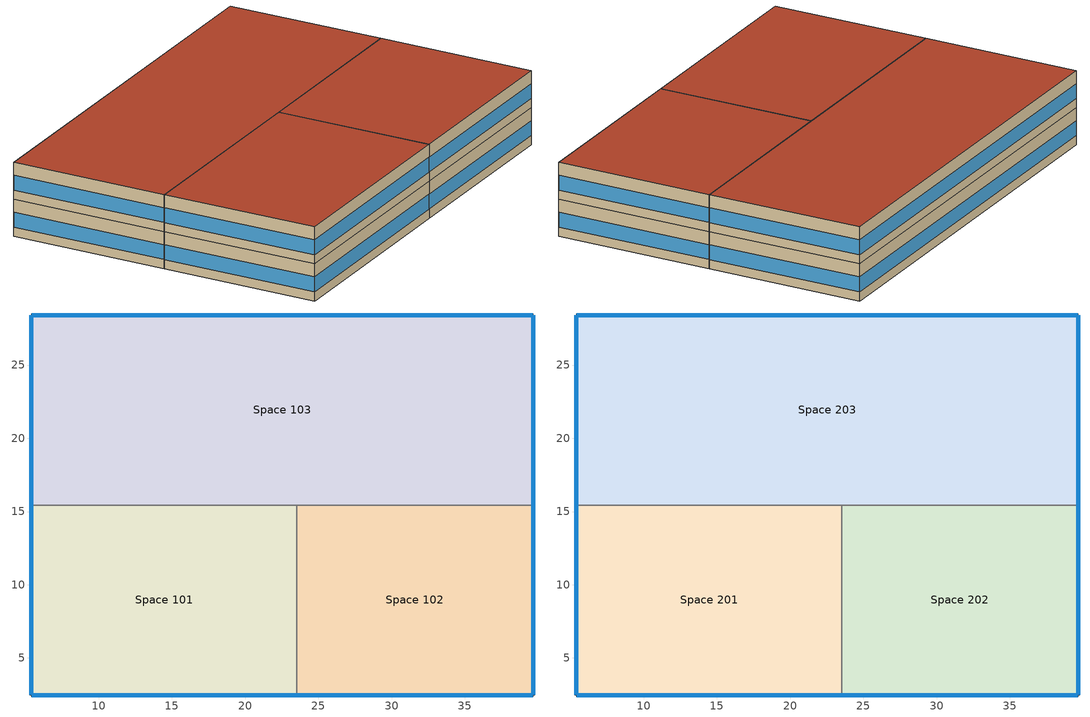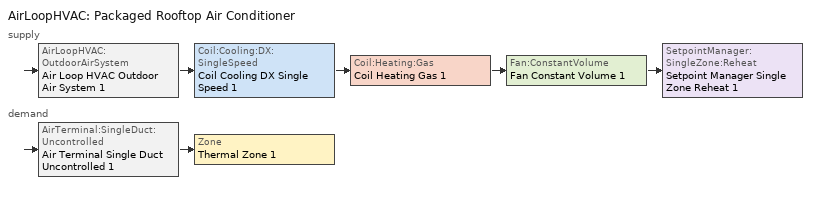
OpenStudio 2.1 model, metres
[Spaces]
Space 101
 floor ground: 23.51,15.44 23.51,2.47 5.41,2.47 5.41,15.44 z0
 wall outside: 5.41,15.44 5.41,2.47 23.51,2.47 z0:3.05
 wall to Space 103: 23.51,15.44 5.41,15.44 z0:3.05
 wall to Space 102: 23.51,2.47 23.51,15.44 z0:3.05
 window: 5.43,2.47 23.48,2.47 / 5.41,15.42 5.41,2.49 z0.76:1.98
Space 102
 floor ground: 39.66,15.44 39.66,2.47 23.51,2.47 23.51,15.44 z0
 wall outside: 23.51,2.47 39.66,2.47 39.66,15.44 z0:3.05
 wall to Space 103: 39.66,15.44 23.51,15.44 z0:3.05
 window: 23.53,2.47 39.63,2.47 / 39.66,2.49 39.66,15.42 z0.76:1.98
Space 103
 floor ground: 39.66,28.42 39.66,15.44 5.41,15.44 5.41,28.42 z0
 wall outside: 39.66,15.44 39.66,28.42 5.41,28.42 5.41,15.44 z0:3.05
 window: 5.41,28.39 5.41,15.47 / 39.63,28.42 5.43,28.42 / 39.66,15.47 39.66,28.39 z0.76:1.98
Space 201
 floor to Space 101: 23.51,15.44 23.51,2.47 5.41,2.47 5.41,15.44 z3.05
 wall outside: 5.41,15.44 5.41,2.47 23.51,2.47 z3.05:6.1
 wall to Space 203: 23.51,15.44 5.41,15.44 z3.05:6.1
 wall to Space 202: 23.51,2.47 23.51,15.44 z3.05:6.1
 window: 5.43,2.47 23.48,2.47 / 5.41,15.42 5.41,2.49 z3.81:5.03
 roof outside: 23.51,2.47 23.51,15.44 5.41,15.44 5.41,2.47 z6.1
Space 202
 floor to Space 102: 39.66,15.44 39.66,2.47 23.51,2.47 23.51,15.44 z3.05
 wall outside: 23.51,2.47 39.66,2.47 39.66,15.44 z3.05:6.1
 wall to Space 203: 39.66,15.44 23.51,15.44 z3.05:6.1
 window: 39.66,2.49 39.66,15.42 / 23.53,2.47 39.63,2.47 z3.81:5.03
 roof outside: 39.66,2.47 39.66,15.44 23.51,15.44 23.51,2.47 z6.1
Space 203
 floor to Space 103: 39.66,28.42 39.66,15.44 5.41,15.44 5.41,28.42 z3.05
 wall outside: 39.66,15.44 39.66,28.42 5.41,28.42 5.41,15.44 z3.05:6.1
 window: 5.41,28.39 5.41,15.47 / 39.63,28.42 5.43,28.42 / 39.66,15.47 39.66,28.39 z3.81:5.03
 roof outside: 39.66,15.44 39.66,28.42 5.41,28.42 5.41,15.44 z6.1
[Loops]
AirLoopHVAC 'Packaged Rooftop Air Conditioner'
 supply: AirLoopHVAC:OutdoorAirSystem 'Air Loop HVAC Outdoor Air System 1' > Coil:Cooling:DX:SingleSpeed 'Coil Cooling DX Single Speed 1' > Coil:Heating:Gas 'Coil Heating Gas 1' > Fan:ConstantVolume 'Fan Constant Volume 1' > SetpointManager:SingleZone:Reheat 'Setpoint Manager Single Zone Reheat 1'
 demand: AirTerminal:SingleDuct:Uncontrolled 'Air Terminal Single Duct Uncontrolled 1' > Zone 'Thermal Zone 1'
[Site]
Denver Centennial  Golden   Nr: Latitude {deg}=39.74; Longitude {deg}=-105.18; Time Zone {hr}=-7; Elevation {m}=1829
[ClimateZones]
Climate Zone Institution Name 1=ASHRAE; Climate Zone Document Name 1=ANSI/ASHRAE Standard 169; Climate Zone Document Year 1=2006; Climate Zone Value 1=5B; Climate Zone Institution Name 2=CEC; Climate Zone Document Name 2=California Climate Zone Descriptions; Climate Zone Document Year 2=1995
[Building]
Building 1: Space Type=189.1-2009 - Office - OpenOffice - CZ4-8; Default Construction Set=189.1-2009 - CZ5 - Office
[SizingPeriod:DesignDay] Barometric Pressure {Pa}=81198; Sky Clearness=0; Rain Indicator=0; Snow Indicator=0; Day of Month=21; Daylight Saving Time Indicator=0; Dry-Bulb Temperature Range Modifier Type=DefaultMultipliers
Name | Maximum Dry-Bulb Temperature {C} | Daily Dry-Bulb Temperature Range {deltaC} | Humidity Indicating Conditions at Maximum Dry-Bulb | Wind Speed {m/s} | Wind Direction {deg} | Month | Day Type | Humidity Indicating Type | Solar Model Indicator | ASHRAE Taub | ASHRAE Taud
Denver Centennial  Golden   N Ann Clg .4% Condns DB=>MWB | 33 | 15.2 | 15.7 | 4.9 | 0 | 7 | SummerDesignDay | Wetbulb | ASHRAETau | 0.424 | 2.025
Denver Centennial  Golden   N Ann Hum_n 99.6% Condns DP=>MCDB | -10.9 | 0 | -21.6 | 3 | 340 | 12 | WinterDesignDay | Dewpoint | ASHRAEClearSky
Denver Centennial  Golden   N Ann Clg .4% Condns DP=>MDB | 20.2 | 15.2 | 16.1 | 4.9 | 0 | 7 | SummerDesignDay | Dewpoint | ASHRAETau | 0.424 | 2.025
Denver Centennial  Golden   N Ann Htg 99.6% Condns DB | -18.8 | 0 | -18.8 | 3 | 340 | 12 | WinterDesignDay | Wetbulb | ASHRAEClearSky
Denver Centennial  Golden   N Ann Htg Wind 99.6% Condns WS=>MCDB | 3.9 | 0 | 3.9 | 12.2 | 340 | 12 | WinterDesignDay | Wetbulb | ASHRAEClearSky
Denver Centennial  Golden   N Ann Clg .4% Condns Enth=>MDB | 27.3 | 15.2 | 59700 | 4.9 | 0 | 7 | SummerDesignDay | Enthalpy | ASHRAETau | 0.424 | 2.025
Denver Centennial  Golden   N Ann Clg .4% Condns WB=>MDB | 27.3 | 15.2 | 18.4 | 4.9 | 0 | 7 | SummerDesignDay | Wetbulb | ASHRAETau | 0.424 | 2.025
[DefaultConstructionSet]
189.1-2009 - CZ5 - Office: Default Exterior Surface Constructions=Default Surface Constructions 1; Default Interior Surface Constructions=Default Surface Constructions 2; Default Ground Contact Surface Constructions=Default Surface Constructions 3; Default Exterior SubSurface Constructions=Default Sub Surface Constructions 1; Default Interior SubSurface Constructions=Default Sub Surface Constructions 2; Interior Partition Construction=Interior Partition
[DefaultSurfaceConstructions]
Name | Floor Construction | Wall Construction | Roof Ceiling Construction
Default Surface Constructions 1 | ExtSlabCarpet 4in ClimateZone 1-8 | ASHRAE 189.1-2009 ExtWall Mass ClimateZone 5 | ASHRAE 189.1-2009 ExtRoof IEAD ClimateZone 2-5
Default Surface Constructions 2 | Interior Floor | Interior Wall | Interior Ceiling
Default Surface Constructions 3 | ExtSlabCarpet 4in ClimateZone 1-8 | ExtSlabCarpet 4in ClimateZone 1-8 | ExtSlabCarpet 4in ClimateZone 1-8
[Construction]
ExtSlabCarpet 4in ClimateZone 1-8: MAT-CC05 4 HW CONCRETE, CP02 CARPET PAD
ASHRAE 189.1-2009 ExtWall Mass ClimateZone 5: 1IN Stucco, 8IN Concrete HW, Wall Insulation [40], 1/2IN Gypsum
ASHRAE 189.1-2009 ExtRoof IEAD ClimateZone 2-5: Roof Membrane, Roof Insulation [21], Metal Decking
Interior Floor: F16 Acoustic tile, F05 Ceiling air space resistance, M11 100mm lightweight concrete
Interior Wall: G01a 19mm gypsum board, F04 Wall air space resistance, G01a 19mm gypsum board
Interior Ceiling: M11 100mm lightweight concrete, F05 Ceiling air space resistance, F16 Acoustic tile
ASHRAE 189.1-2009 ExtWindow ClimateZone 4-5: Theoretical Glass [207]
Exterior Door: F08 Metal surface, I01 25mm insulation board
Interior Window: Clear 3mm
Interior Door; Interior Partition: G05 25mm wood
[Material] Thermal Absorptance=0.9
Name | Roughness | Thickness {m} | Conductivity {W/m-K} | Density {kg/m3} | Specific Heat {J/kg-K} | Solar Absorptance | Visible Absorptance
MAT-CC05 4 HW CONCRETE | Rough | 0.1016 | 1.311 | 2240 | 836.8 | 0.85 | 0.85
1IN Stucco | Smooth | 0.0253 | 0.6918 | 1858 | 837 | 0.92 | 0.92
8IN Concrete HW | MediumRough | 0.2033 | 1.7296 | 2243 | 837 | 0.65 | 0.65
Wall Insulation [40] | MediumRough | 0.0794 | 0.0432 | 91 | 837 | 0.5 | 0.5
1/2IN Gypsum | Smooth | 0.0127 | 0.16 | 784.9 | 830 | 0.4 | 0.4
Roof Membrane | VeryRough | 0.0095 | 0.16 | 1121.29 | 1460 | 0.7 | 0.7
Roof Insulation [21] | MediumRough | 0.2105 | 0.049 | 265 | 836.8 | 0.7 | 0.7
Metal Decking | MediumSmooth | 0.0015 | 45.006 | 7680 | 418.4 | 0.6 | 0.6
F16 Acoustic tile | MediumSmooth | 0.0191 | 0.06 | 368 | 590 | 0.3 | 0.3
M11 100mm lightweight concrete | MediumRough | 0.1016 | 0.53 | 1280 | 840 | 0.5 | 0.5
G01a 19mm gypsum board | MediumSmooth | 0.019 | 0.16 | 800 | 1090 | 0.4 | 0.4
F08 Metal surface | Smooth | 0.0008 | 45.28 | 7824 | 500 | 0.7 | 0.7
I01 25mm insulation board | MediumRough | 0.0254 | 0.03 | 43 | 1210 | 0.6 | 0.6
G05 25mm wood | MediumSmooth | 0.0254 | 0.15 | 608 | 1630 | 0.5 | 0.5
[Material:NoMass]
CP02 CARPET PAD: Roughness=Smooth; Thermal Resistance {m2-K/W}=0.1; Thermal Absorptance=0.9; Solar Absorptance=0.8; Visible Absorptance=0.8
[Material:AirGap]
Name | Thermal Resistance {m2-K/W}
F05 Ceiling air space resistance | 0.18
F04 Wall air space resistance | 0.15
[DefaultSubSurfaceConstructions]
Name | Fixed Window Construction | Operable Window Construction | Door Construction | Tubular Daylight Dome Construction | Tubular Daylight Diffuser Construction
Default Sub Surface Constructions 1 | ASHRAE 189.1-2009 ExtWindow ClimateZone 4-5 | ASHRAE 189.1-2009 ExtWindow ClimateZone 4-5 | Exterior Door | Interior Window | Interior Window
Default Sub Surface Constructions 2 | Interior Window | Interior Window | Interior Door
[WindowMaterial:Glazing] Optical Data Type=SpectralAverage; Thickness {m}=0.003; Back Side Solar Reflectance at Normal Incidence=0; Back Side Visible Reflectance at Normal Incidence=0; Infrared Transmittance at Normal Incidence=0; Dirt Correction Factor for Solar and Visible Transmittance=1; Solar Diffusing=No
Name | Solar Transmittance at Normal Incidence | Front Side Solar Reflectance at Normal Incidence | Visible Transmittance at Normal Incidence | Front Side Visible Reflectance at Normal Incidence | Front Side Infrared Hemispherical Emissivity | Back Side Infrared Hemispherical Emissivity | Conductivity {W/m-K}
Theoretical Glass [207] | 0.3311 | 0.6189 | 0.44 | 0.51 | 0.9 | 0.9 | 0.0133
Clear 3mm | 0.837 | 0.075 | 0.898 | 0.081 | 0.84 | 0.84 | 0.9
[BuildingStory] Nominal Floor to Floor Height {m}=3.048
Name | Nominal Z Coordinate {m}
Building Story 1 | 0
Building Story 2 | 3.048
[Space]
Name | Space Type | Building Story | Thermal Zone
Space 101 | 189.1-2009 - Office - BreakRoom - CZ4-8 | Building Story 1 | Thermal Zone 1
Space 102 | 189.1-2009 - Office - Lobby - CZ4-8 | Building Story 1 | Thermal Zone 1
Space 103 | 189.1-2009 - Office - Conference - CZ4-8 | Building Story 1 | Thermal Zone 1
Space 201; Space 202 |  | Building Story 2 | Thermal Zone 2
Space 203 | 189.1-2009 - Office - Conference - CZ4-8 | Building Story 2 | Thermal Zone 2
[SpaceType] Standards Building Type=Office
Name | Default Schedule Set | Design Specification Outdoor Air Object | Standards Space Type
189.1-2009 - Office - BreakRoom - CZ4-8 | 189.1-2009 - Office - BreakRoom - CZ4-8 Schedule Set | 189.1-2009 - Office - BreakRoom - CZ4-8 Ventilation | BreakRoom
189.1-2009 - Office - Conference - CZ4-8 | 189.1-2009 - Office - Conference - CZ4-8 Schedule Set | 189.1-2009 - Office - Conference - CZ4-8 Ventilation | Conference
189.1-2009 - Office - Lobby - CZ4-8 | 189.1-2009 - Office - Lobby - CZ4-8 Schedule Set | 189.1-2009 - Office - Lobby - CZ4-8 Ventilation | Lobby
189.1-2009 - Office - OpenOffice - CZ4-8 | 189.1-2009 - Office - OpenOffice - CZ4-8 Schedule Set | 189.1-2009 - Office - OpenOffice - CZ4-8 Ventilation | OpenOffice
[DefaultScheduleSet] People Activity Level Schedule=Office Activity; Lighting Schedule=Office Bldg Light; Electric Equipment Schedule=Office Bldg Equip; Infiltration Schedule=Office Infil Quarter On
Name | Number of People Schedule
189.1-2009 - Office - BreakRoom - CZ4-8 Schedule Set; 189.1-2009 - Office - Conference - CZ4-8 Schedule Set; 189.1-2009 - Office - Lobby - CZ4-8 Schedule Set | Office Misc Occ
189.1-2009 - Office - OpenOffice - CZ4-8 Schedule Set | Office Work Occ
[Lights:Definition] Design Level Calculation Method=Watts/Area
Name | Watts per Space Floor Area {W/m2}
189.1-2009 - Office - BreakRoom - CZ4-8 Lights Definition | 11.625
189.1-2009 - Office - Conference - CZ4-8 Lights Definition; 189.1-2009 - Office - Lobby - CZ4-8 Lights Definition | 12.5938
189.1-2009 - Office - OpenOffice - CZ4-8 Lights Definition | 10.6563
[Lights]
Name | Lights Definition | Space or SpaceType
189.1-2009 - Office - BreakRoom - CZ4-8 Lights | 189.1-2009 - Office - BreakRoom - CZ4-8 Lights Definition | 189.1-2009 - Office - BreakRoom - CZ4-8
189.1-2009 - Office - Conference - CZ4-8 Lights | 189.1-2009 - Office - Conference - CZ4-8 Lights Definition | 189.1-2009 - Office - Conference - CZ4-8
189.1-2009 - Office - Lobby - CZ4-8 Lights | 189.1-2009 - Office - Lobby - CZ4-8 Lights Definition | 189.1-2009 - Office - Lobby - CZ4-8
189.1-2009 - Office - OpenOffice - CZ4-8 Lights | 189.1-2009 - Office - OpenOffice - CZ4-8 Lights Definition | 189.1-2009 - Office - OpenOffice - CZ4-8
[DesignSpecification:OutdoorAir] Outdoor Air Method=Sum
Name | Outdoor Air Flow per Person {m3/s-person}
189.1-2009 - Office - BreakRoom - CZ4-8 Ventilation; 189.1-2009 - Office - Lobby - CZ4-8 Ventilation | 0.00707921
189.1-2009 - Office - Conference - CZ4-8 Ventilation; 189.1-2009 - Office - OpenOffice - CZ4-8 Ventilation | 0.00943895
[People:Definition] Number of People Calculation Method=People/Area; Fraction Radiant=0.3
Name | People per Space Floor Area {person/m2}
189.1-2009 - Office - BreakRoom - CZ4-8 People Definition; 189.1-2009 - Office - Conference - CZ4-8 People Definition | 0.538196
189.1-2009 - Office - Lobby - CZ4-8 People Definition | 0.107639
189.1-2009 - Office - OpenOffice - CZ4-8 People Definition | 0.0565105
[People]
Name | People Definition | Space or SpaceType
189.1-2009 - Office - BreakRoom - CZ4-8 People | 189.1-2009 - Office - BreakRoom - CZ4-8 People Definition | 189.1-2009 - Office - BreakRoom - CZ4-8
189.1-2009 - Office - Conference - CZ4-8 People | 189.1-2009 - Office - Conference - CZ4-8 People Definition | 189.1-2009 - Office - Conference - CZ4-8
189.1-2009 - Office - Lobby - CZ4-8 People | 189.1-2009 - Office - Lobby - CZ4-8 People Definition | 189.1-2009 - Office - Lobby - CZ4-8
189.1-2009 - Office - OpenOffice - CZ4-8 People | 189.1-2009 - Office - OpenOffice - CZ4-8 People Definition | 189.1-2009 - Office - OpenOffice - CZ4-8
[SpaceInfiltration:DesignFlowRate] Design Flow Rate Calculation Method=Flow/ExteriorArea; Flow per Exterior Surface Area {m3/s-m2}=0.000226568
Name | Space or SpaceType
189.1-2009 - Office - BreakRoom - CZ4-8 Infiltration | 189.1-2009 - Office - BreakRoom - CZ4-8
189.1-2009 - Office - Conference - CZ4-8 Infiltration | 189.1-2009 - Office - Conference - CZ4-8
189.1-2009 - Office - Lobby - CZ4-8 Infiltration | 189.1-2009 - Office - Lobby - CZ4-8
189.1-2009 - Office - OpenOffice - CZ4-8 Infiltration | 189.1-2009 - Office - OpenOffice - CZ4-8
[ElectricEquipment:Definition] Design Level Calculation Method=Watts/Area
Name | Watts per Space Floor Area {W/m2}
189.1-2009 - Office - BreakRoom - CZ4-8 Electric Equipment Definition | 48.007
189.1-2009 - Office - Conference - CZ4-8 Electric Equipment Definition | 3.98265
189.1-2009 - Office - Lobby - CZ4-8 Electric Equipment Definition | 0.753474
189.1-2009 - Office - OpenOffice - CZ4-8 Electric Equipment Definition | 7.64238
[ElectricEquipment]
Name | Electric Equipment Definition | Space or SpaceType
189.1-2009 - Office - BreakRoom - CZ4-8 Electric Equipment | 189.1-2009 - Office - BreakRoom - CZ4-8 Electric Equipment Definition | 189.1-2009 - Office - BreakRoom - CZ4-8
189.1-2009 - Office - Conference - CZ4-8 Electric Equipment | 189.1-2009 - Office - Conference - CZ4-8 Electric Equipment Definition | 189.1-2009 - Office - Conference - CZ4-8
189.1-2009 - Office - Lobby - CZ4-8 Electric Equipment | 189.1-2009 - Office - Lobby - CZ4-8 Electric Equipment Definition | 189.1-2009 - Office - Lobby - CZ4-8
189.1-2009 - Office - OpenOffice - CZ4-8 Electric Equipment | 189.1-2009 - Office - OpenOffice - CZ4-8 Electric Equipment Definition | 189.1-2009 - Office - OpenOffice - CZ4-8
[ThermostatSetpoint:DualSetpoint] Heating Setpoint Temperature Schedule=Medium Office HtgSetp; Cooling Setpoint Temperature Schedule=Medium Office ClgSetp
Thermal Zone 1 Thermostat; Thermal Zone 2 Thermostat
[ThermalZone]
Name | Thermostat | Use Ideal Air Loads
Thermal Zone 1 | Thermal Zone 1 Thermostat | No
Thermal Zone 2 | Thermal Zone 2 Thermostat | Yes
[Sizing:Zone] Zone Cooling Design Supply Air Temperature Input Method=SupplyAirTemperature; Zone Cooling Design Supply Air Temperature {C}=14; Zone Cooling Design Supply Air Temperature Difference {deltaC}=11.11; Zone Heating Design Supply Air Temperature Input Method=SupplyAirTemperature; Zone Heating Design Supply Air Temperature {C}=40; Zone Heating Design Supply Air Temperature Difference {deltaC}=11.11; Zone Cooling Design Supply Air Humidity Ratio {kg-H2O/kg-air}=0.0085; Zone Heating Design Supply Air Humidity Ratio {kg-H2O/kg-air}=0.008; Cooling Design Air Flow Method=DesignDay; Heating Design Air Flow Method=DesignDay; Account for Dedicated Outdoor Air System=No; Dedicated Outdoor Air System Control Strategy=NeutralSupplyAir; Dedicated Outdoor Air Low Setpoint Temperature for Design {C}=autosize; Dedicated Outdoor Air High Setpoint Temperature for Design {C}=autosize
Thermal Zone 1; Thermal Zone 2
[Zone equipment]
Thermal Zone 1: Air Terminal Single Duct Uncontrolled 1
[AirLoopHVAC]
Packaged Rooftop Air Conditioner: Availability Schedule=Always On Discrete; Design Supply Air Flow Rate {m3/s}=AutoSize
[Sizing:System]
Packaged Rooftop Air Conditioner: Type of Load to Size On=Sensible; Design Outdoor Air Flow Rate {m3/s}=Autosize; Minimum System Air Flow Ratio=1; Preheat Design Temperature {C}=7; Preheat Design Humidity Ratio {kg-H2O/kg-Air}=0.008; Precool Design Temperature {C}=12.8; Precool Design Humidity Ratio {kg-H2O/kg-Air}=0.008; Central Cooling Design Supply Air Temperature {C}=12.8; Central Heating Design Supply Air Temperature {C}=40; Sizing Option=NonCoincident; 100% Outdoor Air in Cooling=Yes; 100% Outdoor Air in Heating=Yes; Central Cooling Design Supply Air Humidity Ratio {kg-H2O/kg-Air}=0.0085; Central Heating Design Supply Air Humidity Ratio {kg-H2O/kg-Air}=0.008; Cooling Design Air Flow Method=DesignDay; Cooling Design Air Flow Rate {m3/s}=0; Heating Design Air Flow Method=DesignDay; Heating Design Air Flow Rate {m3/s}=0; System Outdoor Air Method=ZoneSum; Zone Maximum Outdoor Air Fraction=1; Cooling Supply Air Flow Rate Per Floor Area {m3/s-m2}=0.00996765; Cooling Fraction of Autosized Cooling Supply Air Flow Rate=1; Cooling Supply Air Flow Rate Per Unit Cooling Capacity {m3/s-W}=3.94755e-05; Heating Supply Air Flow Rate Per Floor Area {m3/s-m2}=0.00996765; Heating Fraction of Autosized Heating Supply Air Flow Rate=1; Heating Fraction of Autosized Cooling Supply Air Flow Rate=1; Heating Supply Air Flow Rate Per Unit Heating Capacity {m3/s-W}=3.15882e-05; Cooling Design Capacity Method=CoolingDesignCapacity; Cooling Design Capacity {W}=autosize; Cooling Design Capacity Per Floor Area {W/m2}=234.7; Fraction of Autosized Cooling Design Capacity=1; Heating Design Capacity Method=HeatingDesignCapacity; Heating Design Capacity {W}=autosize; Heating Design Capacity Per Floor Area {W/m2}=157; Fraction of Autosized Heating Design Capacity=1; Central Cooling Capacity Control Method=OnOff
[Fan:ConstantVolume]
Fan Constant Volume 1: Availability Schedule=Always On Discrete; Pressure Rise {Pa}=500; Maximum Flow Rate {m3/s}=AutoSize
[Coil:Heating:Gas]
Coil Heating Gas 1: Availability Schedule=Always On Discrete; Gas Burner Efficiency=0.8; Nominal Capacity {W}=AutoSize; Parasitic Electric Load {W}=0; Parasitic Gas Load {W}=0
[Coil:Cooling:DX:SingleSpeed]
Coil Cooling DX Single Speed 1: Availability Schedule=Always On Discrete; Rated Total Cooling Capacity {W}=autosize; Rated Sensible Heat Ratio=autosize; Rated COP {W/W}=3; Rated Air Flow Rate {m3/s}=autosize; Rated Evaporator Fan Power Per Volume Flow Rate {W/(m3/s)}=773.3; Total Cooling Capacity Function of Temperature Curve=Curve Biquadratic 1; Total Cooling Capacity Function of Flow Fraction Curve=Curve Quadratic 1; Energy Input Ratio Function of Temperature Curve=Curve Biquadratic 2; Energy Input Ratio Function of Flow Fraction Curve=Curve Quadratic 2; Part Load Fraction Correlation Curve=Curve Quadratic 3; Condenser Type=AirCooled; Evaporative Condenser Effectiveness=0; Evaporative Condenser Air Flow Rate {m3/s}=Autosize; Evaporative Condenser Pump Rated Power Consumption {W}=Autosize; Crankcase Heater Capacity {W}=0; Maximum Outdoor Dry-Bulb Temperature for Crankcase Heater Operation {C}=0; Basin Heater Capacity {W/K}=0; Basin Heater Setpoint Temperature {C}=10
[SetpointManager:SingleZone:Reheat]
Setpoint Manager Single Zone Reheat 1: Minimum Supply Air Temperature {C}=-99; Maximum Supply Air Temperature {C}=99; Control Zone=Thermal Zone 1
[Controller:OutdoorAir]
Controller Outdoor Air 1: Minimum Outdoor Air Flow Rate {m3/s}=Autosize; Maximum Outdoor Air Flow Rate {m3/s}=Autosize; Economizer Control Type=NoEconomizer; Economizer Control Action Type=ModulateFlow; Economizer Maximum Limit Dry-Bulb Temperature {C}=28; Economizer Maximum Limit Enthalpy {J/kg}=64000; Economizer Minimum Limit Dry-Bulb Temperature {C}=-100; Lockout Type=NoLockout; Minimum Limit Type=FixedMinimum; Controller Mechanical Ventilation=Controller Mechanical Ventilation 1; High Humidity Control=No; Heat Recovery Bypass Control Type=BypassWhenWithinEconomizerLimits
[Controller:MechanicalVentilation]
Controller Mechanical Ventilation 1: Availability Schedule=Always On Discrete; System Outdoor Air Method=ZoneSum
[AirLoopHVAC:OutdoorAirSystem]
Air Loop HVAC Outdoor Air System 1: Controller=Controller Outdoor Air 1
[AirTerminal:SingleDuct:Uncontrolled]
Air Terminal Single Duct Uncontrolled 1: Availability Schedule=Always On Discrete; Maximum Air Flow Rate {m3/s}=AutoSize
[Schedule:Ruleset]
Name | Default Day Schedule | Summer Design Day Schedule | Winter Design Day Schedule
Office Bldg Light | Office Bldg Light Default Schedule | Office Bldg Light Summer Design Day | Office Bldg Light Winter Design Day
Office Misc Occ | Office Bldg Occ Default Schedule 1 | Office Bldg Occ Summer Design Day 1 | Office Bldg Occ Winter Design Day 1
Office Activity | Office Activity Default Schedule | Office Activity Summer Design Day | Office Activity Winter Design Day
Office Infil Quarter On | Office Infil Quarter On Default Schedule | Office Infil Quarter On Summer Design Day | Office Infil Quarter On Winter Design Day
Office Bldg Equip | Office Bldg Equip Default Schedule | Office Bldg Equip Summer Design Day | Office Bldg Equip Winter Design Day
Medium Office HtgSetp | Medium Office HtgSetp Default Schedule | Medium Office HtgSetp Summer Design Day | Medium Office HtgSetp Winter Design Day
Medium Office ClgSetp | Medium Office ClgSetp Default Schedule | Medium Office ClgSetp Summer Design Day | Medium Office ClgSetp Winter Design Day
Office Work Occ | Office Bldg Occ Default Schedule | Office Bldg Occ Summer Design Day | Office Bldg Occ Winter Design Day
[Schedule:Day]
Office Bldg Light Default Schedule: 5, 0, 0.05, 7, 0, 0.1, 8, 0, 0.3, 17, 0, 0.9, 18, 0, 0.7, 20, 0, 0.5, 22, 0, 0.3, 23, 0, 0.1, 24, 0, 0.05
Office Bldg Light Summer Design Day; Office Infil Quarter On Rule 1 Day Schedule; Office Bldg Equip Summer Design Day: 24, 0, 1
Office Bldg Light Winter Design Day; Office Bldg Occ Winter Design Day 1; Office Bldg Occ Rule 1 Day Schedule 1; Office Bldg Equip Winter Design Day; Office Bldg Occ Winter Design Day; Office Bldg Occ Rule 1 Day Schedule: 24, 0, 0
Office Bldg Light Rule 1 Day Schedule: 24, 0, 0.05
Office Bldg Light Rule 2 Day Schedule: 6, 0, 0.05, 8, 0, 0.1, 14, 0, 0.5, 17, 0, 0.15, 24, 0, 0.05
Office Bldg Occ Default Schedule 1: 6, 0, 0, 7, 0, 0.1, 8, 0, 0.2, 20, 0, 0.4, 22, 0, 0.1, 24, 0, 0.05
Office Bldg Occ Summer Design Day 1; Office Bldg Occ Summer Design Day: 6, 0, 0, 22, 0, 1, 24, 0, 0.05
Office Bldg Occ Rule 2 Day Schedule 1: 6, 0, 0, 8, 0, 0.1, 14, 0, 0.25, 17, 0, 0.1, 24, 0, 0
Office Activity Default Schedule; Office Activity Summer Design Day; Office Activity Winter Design Day: 24, 0, 132
Office Infil Quarter On Default Schedule; Office Infil Quarter On Summer Design Day: 6, 0, 1, 22, 0, 0.25, 24, 0, 1
Office Infil Quarter On Winter Design Day; Office Infil Quarter On Rule 2 Day Schedule: 6, 0, 1, 18, 0, 0.25, 24, 0, 1
Office Bldg Equip Default Schedule: 8, 0, 0.4, 12, 0, 0.9, 13, 0, 0.8, 17, 0, 0.9, 18, 0, 0.8, 20, 0, 0.6, 22, 0, 0.5, 24, 0, 0.4
Office Bldg Equip Rule 1 Day Schedule: 24, 0, 0.3
Office Bldg Equip Rule 2 Day Schedule: 6, 0, 0.3, 8, 0, 0.4, 14, 0, 0.5, 17, 0, 0.35, 24, 0, 0.3
Medium Office HtgSetp Default Schedule: 6, 0, 15.6, 22, 0, 21, 24, 0, 15.6
Medium Office HtgSetp Summer Design Day; Medium Office HtgSetp Rule 1 Day Schedule: 24, 0, 15.6
Medium Office HtgSetp Winter Design Day: 24, 0, 21
Medium Office HtgSetp Rule 2 Day Schedule: 6, 0, 15.6, 18, 0, 21, 24, 0, 15.6
Medium Office ClgSetp Default Schedule; Medium Office ClgSetp Summer Design Day: 6, 0, 26.7, 22, 0, 24, 24, 0, 26.7
Medium Office ClgSetp Winter Design Day; Medium Office ClgSetp Rule 1 Day Schedule: 24, 0, 26.7
Medium Office ClgSetp Rule 2 Day Schedule: 6, 0, 26.7, 18, 0, 24, 24, 0, 26.7
Office Bldg Occ Default Schedule: 6, 0, 0, 7, 0, 0.1, 8, 0, 0.2, 12, 0, 0.85, 13, 0, 0.5, 17, 0, 0.85, 18, 0, 0.7, 20, 0, 0.4, 22, 0, 0.1, 24, 0, 0.05
Office Bldg Occ Rule 2 Day Schedule: 6, 0, 0, 8, 0, 0.1, 14, 0, 0.4, 17, 0, 0.1, 24, 0, 0
[Schedule:Rule] Apply Monday=No; Apply Tuesday=No; Apply Wednesday=No; Apply Thursday=No; Apply Friday=No; Date Specification Type=DateRange; Start Month=1; Start Day=1; End Month=12; End Day=31
Name | Schedule Ruleset | Rule Order | Day Schedule | Apply Sunday | Apply Saturday
Office Bldg Light Rule 1 | Office Bldg Light | 0 | Office Bldg Light Rule 1 Day Schedule | Yes | No
Office Bldg Light Rule 2 | Office Bldg Light | 1 | Office Bldg Light Rule 2 Day Schedule | No | Yes
Office Misc Occ Rule 1 | Office Misc Occ | 0 | Office Bldg Occ Rule 1 Day Schedule 1 | Yes | No
Office Misc Occ Rule 2 | Office Misc Occ | 1 | Office Bldg Occ Rule 2 Day Schedule 1 | No | Yes
Office Infil Quarter On Rule 1 | Office Infil Quarter On | 0 | Office Infil Quarter On Rule 1 Day Schedule | Yes | No
Office Infil Quarter On Rule 2 | Office Infil Quarter On | 1 | Office Infil Quarter On Rule 2 Day Schedule | No | Yes
Office Bldg Equip Rule 1 | Office Bldg Equip | 0 | Office Bldg Equip Rule 1 Day Schedule | Yes | No
Office Bldg Equip Rule 2 | Office Bldg Equip | 1 | Office Bldg Equip Rule 2 Day Schedule | No | Yes
Medium Office HtgSetp Rule 1 | Medium Office HtgSetp | 0 | Medium Office HtgSetp Rule 1 Day Schedule | Yes | No
Medium Office HtgSetp Rule 2 | Medium Office HtgSetp | 1 | Medium Office HtgSetp Rule 2 Day Schedule | No | Yes
Medium Office ClgSetp Rule 1 | Medium Office ClgSetp | 0 | Medium Office ClgSetp Rule 1 Day Schedule | Yes | No
Medium Office ClgSetp Rule 2 | Medium Office ClgSetp | 1 | Medium Office ClgSetp Rule 2 Day Schedule | No | Yes
Office Work Occ Rule 1 | Office Work Occ | 0 | Office Bldg Occ Rule 1 Day Schedule | Yes | No
Office Work Occ Rule 2 | Office Work Occ | 1 | Office Bldg Occ Rule 2 Day Schedule | No | Yes
[Schedule:Constant]
Always On Discrete: Value=1
[Curve:Biquadratic] Minimum Value of x=17; Maximum Value of x=22; Minimum Value of y=13; Maximum Value of y=46
Name | Coefficient1 Constant | Coefficient2 x | Coefficient3 x**2 | Coefficient4 y | Coefficient5 y**2 | Coefficient6 x*y
Curve Biquadratic 1 | 0.942588 | 0.00954335 | 0.00068377 | -0.0110427 | 5.249e-06 | -9.72e-06
Curve Biquadratic 2 | 0.342414 | 0.034885 | -0.0006237 | 0.00497722 | 0.000437951 | -0.000728028
[Curve:Quadratic]
Name | Coefficient1 Constant | Coefficient2 x | Coefficient3 x**2 | Minimum Value of x | Maximum Value of x
Curve Quadratic 1 | 0.8 | 0.2 | 0 | 0.5 | 1.5
Curve Quadratic 2 | 1.1552 | -0.1808 | 0.0256 | 0.5 | 1.5
Curve Quadratic 3 | 0.85 | 0.15 | 0 | 0 | 1
